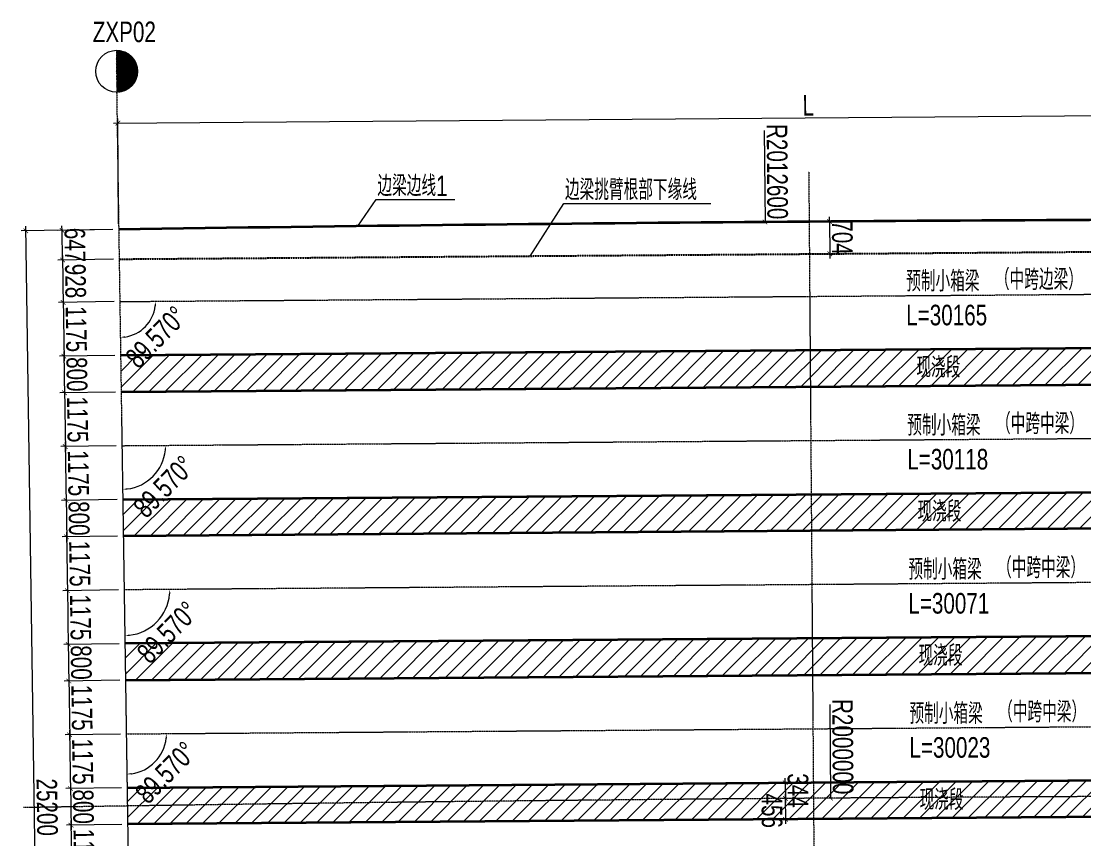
# Model space of a CAD drawing. Extents: x -2667085 to 4, y -2479164 to 2.
# Drawn here: x -2542825 to -2519597, y -2334371 to -2316506 of the extents above; entities that cross this region are included whole.
import ezdxf

# ---------------------------------------------------------------- set-up
doc = ezdxf.new("R2010")
doc.units = 0
doc.header["$MEASUREMENT"] = 0
doc.header["$PDMODE"] = 3
for name, pattern in [('DASHDOT', [1, 0.5, -0.25, 0, -0.25]), ('DASHED', [0.75, 0.5, -0.25]), ('ZXX0', [30, 13, -2, 0.5, -2, 12.5])]:
    doc.linetypes.add(name, pattern=pattern)
doc.layers.get('0').update_dxf_attribs({"linetype": 'CONTINUOUS'})
doc.layers.get('DEFPOINTS').update_dxf_attribs({"linetype": 'CONTINUOUS'})
for name, color, linetype, lineweight in [('桥－总－中心线', 1, 'ZXX0', 13), ('桥－构造轮廓－实线', 4, 'CONTINUOUS', 35), ('桥－构造轮廓－虚线', 3, 'DASHED', 25), ('桥－综合标注', 31, 'CONTINUOUS', 13), ('桥－综合说明', 7, 'CONTINUOUS', 13)]:
    doc.layers.add(name, color=color, linetype=linetype, lineweight=lineweight)
doc.styles.add('SMEDI', font='smsim.shx', dxfattribs={"width": 0.75, "bigfont": 'smfs.shx'})
doc.dimstyles.new('1-150', dxfattribs={"dimtxt": 450, "dimasz": 100, "dimexe": 100, "dimexo": 125, "dimgap": 50, "dimtad": 1, "dimdec": 0, "dimzin": 0, "dimdsep": 46, "dimtxsty": 'SMEDI', "dimblk": 'ARCHTICK', "dimcen": 0.09, "dimdle": 100, "dimclrd": 256, "dimclre": 256, "dimclrt": 256, "dimadec": 0, "dimazin": 0, "dimtfac": 1, "dimtdec": 0, "dimtix": 1, "dimtmove": 2, "dimatfit": 3, "dimldrblk": 'ARCHTICK', "dimfxl": 2, "dimtolj": 1, "dimtzin": 0, "dimlwd": -1, "dimlwe": -1, "dimarcsym": 0})
doc.dimstyles.new('1-150角度', dxfattribs={"dimtxt": 450, "dimasz": 100, "dimexe": 100, "dimexo": 125, "dimgap": 5, "dimtad": 1, "dimdec": 3, "dimzin": 0, "dimdsep": 46, "dimtxsty": 'SMEDI', "dimcen": 0.09, "dimdle": 100, "dimclrd": 256, "dimclre": 256, "dimclrt": 256, "dimadec": 3, "dimazin": 0, "dimtfac": 1, "dimtdec": 3, "dimtmove": 2, "dimatfit": 3, "dimldrblk": 'ARCHTICK', "dimfxl": 2, "dimtolj": 1, "dimtzin": 0, "dimlwd": -1, "dimlwe": -1, "dimarcsym": 0})
pattern_1 = [(45, (135112.43, 97398.76), (-176.776695, 176.776695), [])]

# ---------------------------------------------------------------- blocks, each defined once
blk = doc.blocks.new('_ArchTick')
at = {"color": 0, "linetype": 'ByBlock', "const_width": 0.15}
blk.add_lwpolyline([(-0.5, -0.5), (0.5, 0.5)], dxfattribs=at)
blk = doc.blocks.new('*D7')
at = {"layer": 'DEFPOINTS', "color": 0, "transparency": 16777216}
for p in [(-2540684, -2321704), (-2541909, -2322650), (-2540670, -2322632)]:
    blk.add_point(p, dxfattribs=at)
at = {"layer": '桥－综合标注', "transparency": 16777216}
for p, q in [((-2540809, -2321705), (-2542023, -2321724)), ((-2541925, -2321622), (-2541908, -2322750)), ((-2540795, -2322633), (-2542009, -2322652))]:
    blk.add_line(p, q, dxfattribs=at)
at = {"layer": '桥－综合标注', "transparency": 16777216, "xscale": 100, "yscale": 100, "zscale": 100}
for p, rotation in [((-2541923, -2321722), 90.85943669461318), ((-2541909, -2322650), 270.8594366946131)]:
    blk.add_blockref('_ArchTick', p, dxfattribs=dict(at, rotation=rotation))
at = {"layer": '桥－综合标注', "transparency": 16777216, "insert": (-2541641, -2322182), "char_height": 450, "attachment_point": 5, "rotation": 270.8594, "style": 'SMEDI'}
blk.add_mtext('\\A1;928', dxfattribs=at)
blk = doc.blocks.new('*D8')
at = {"layer": 'DEFPOINTS', "color": 0, "transparency": 16777216}
for p in [(-2540670, -2322632), (-2541892, -2323825), (-2540653, -2323806)]:
    blk.add_point(p, dxfattribs=at)
at = {"layer": '桥－综合标注', "transparency": 16777216}
for p, q in [((-2540795, -2322633), (-2542009, -2322652)), ((-2541911, -2322550), (-2541890, -2323925)), ((-2540778, -2323808), (-2541992, -2323826))]:
    blk.add_line(p, q, dxfattribs=at)
at = {"layer": '桥－综合标注', "transparency": 16777216, "xscale": 100, "yscale": 100, "zscale": 100}
for p, rotation in [((-2541909, -2322650), 90.8594366945534), ((-2541892, -2323825), 270.8594366945534)]:
    blk.add_blockref('_ArchTick', p, dxfattribs=dict(at, rotation=rotation))
at = {"layer": '桥－综合标注', "transparency": 16777216, "insert": (-2541625, -2323233), "char_height": 450, "attachment_point": 5, "rotation": 270.8594, "style": 'SMEDI'}
blk.add_mtext('\\A1;1175', dxfattribs=at)
blk = doc.blocks.new('*D9')
at = {"layer": 'DEFPOINTS', "color": 0, "transparency": 16777216}
for p in [(-2540653, -2323806), (-2541880, -2324625), (-2540641, -2324606)]:
    blk.add_point(p, dxfattribs=at)
at = {"layer": '桥－综合标注', "transparency": 16777216}
for p, q in [((-2540778, -2323808), (-2541992, -2323826)), ((-2541893, -2323725), (-2541878, -2324725)), ((-2540766, -2324608), (-2541980, -2324626))]:
    blk.add_line(p, q, dxfattribs=at)
at = {"layer": '桥－综合标注', "transparency": 16777216, "xscale": 100, "yscale": 100, "zscale": 100}
for p, rotation in [((-2541892, -2323825), 90.8594366945534), ((-2541880, -2324625), 270.8594366945534)]:
    blk.add_blockref('_ArchTick', p, dxfattribs=dict(at, rotation=rotation))
at = {"layer": '桥－综合标注', "transparency": 16777216, "insert": (-2541611, -2324221), "char_height": 450, "attachment_point": 5, "rotation": 270.8594, "style": 'SMEDI'}
blk.add_mtext('\\A1;800', dxfattribs=at)
blk = doc.blocks.new('*D10')
at = {"layer": 'DEFPOINTS', "color": 0, "transparency": 16777216}
for p in [(-2540641, -2324606), (-2541862, -2325800), (-2540623, -2325781)]:
    blk.add_point(p, dxfattribs=at)
at = {"layer": '桥－综合标注', "transparency": 16777216}
for p, q in [((-2541881, -2324525), (-2541860, -2325900)), ((-2540766, -2324608), (-2541980, -2324626)), ((-2540748, -2325783), (-2541962, -2325801))]:
    blk.add_line(p, q, dxfattribs=at)
at = {"layer": '桥－综合标注', "transparency": 16777216, "xscale": 100, "yscale": 100, "zscale": 100}
for p, rotation in [((-2541880, -2324625), 90.8594366945534), ((-2541862, -2325800), 270.8594366945534)]:
    blk.add_blockref('_ArchTick', p, dxfattribs=dict(at, rotation=rotation))
at = {"layer": '桥－综合标注', "transparency": 16777216, "insert": (-2541596, -2325208), "char_height": 450, "attachment_point": 5, "rotation": 270.8594, "style": 'SMEDI'}
blk.add_mtext('\\A1;1175', dxfattribs=at)
blk = doc.blocks.new('*D11')
at = {"layer": 'DEFPOINTS', "color": 0, "transparency": 16777216}
for p in [(-2540605, -2326956), (-2541832, -2327774), (-2540593, -2327756)]:
    blk.add_point(p, dxfattribs=at)
at = {"layer": '桥－综合标注', "transparency": 16777216}
for p, q in [((-2541846, -2326875), (-2541831, -2327874)), ((-2540730, -2326958), (-2541944, -2326976)), ((-2540718, -2327758), (-2541932, -2327776))]:
    blk.add_line(p, q, dxfattribs=at)
at = {"layer": '桥－综合标注', "transparency": 16777216, "xscale": 100, "yscale": 100, "zscale": 100}
for p, rotation in [((-2541844, -2326975), 90.8594366945534), ((-2541832, -2327774), 270.8594366945534)]:
    blk.add_blockref('_ArchTick', p, dxfattribs=dict(at, rotation=rotation))
at = {"layer": '桥－综合标注', "transparency": 16777216, "insert": (-2541563, -2327370), "char_height": 450, "attachment_point": 5, "rotation": 270.8594, "style": 'SMEDI'}
blk.add_mtext('\\A1;800', dxfattribs=at)
blk = doc.blocks.new('*D12')
at = {"layer": 'DEFPOINTS', "color": 0, "transparency": 16777216}
for p in [(-2540593, -2327756), (-2541815, -2328949), (-2540576, -2328931)]:
    blk.add_point(p, dxfattribs=at)
at = {"layer": '桥－综合标注', "transparency": 16777216}
for p, q in [((-2540718, -2327758), (-2541932, -2327776)), ((-2541834, -2327674), (-2541813, -2329049)), ((-2540701, -2328933), (-2541915, -2328951))]:
    blk.add_line(p, q, dxfattribs=at)
at = {"layer": '桥－综合标注', "transparency": 16777216, "xscale": 100, "yscale": 100, "zscale": 100}
for p, rotation in [((-2541832, -2327774), 90.8594366945534), ((-2541815, -2328949), 270.8594366945534)]:
    blk.add_blockref('_ArchTick', p, dxfattribs=dict(at, rotation=rotation))
at = {"layer": '桥－综合标注', "transparency": 16777216, "insert": (-2541549, -2328358), "char_height": 450, "attachment_point": 5, "rotation": 270.8594, "style": 'SMEDI'}
blk.add_mtext('\\A1;1175', dxfattribs=at)
blk = doc.blocks.new('*D13')
at = {"layer": 'DEFPOINTS', "color": 0, "transparency": 16777216}
for p in [(-2540576, -2328931), (-2541797, -2330124), (-2540558, -2330106)]:
    blk.add_point(p, dxfattribs=at)
at = {"layer": '桥－综合标注', "transparency": 16777216}
for p, q in [((-2540701, -2328933), (-2541915, -2328951)), ((-2541816, -2328849), (-2541796, -2330224)), ((-2540683, -2330108), (-2541897, -2330126))]:
    blk.add_line(p, q, dxfattribs=at)
at = {"layer": '桥－综合标注', "transparency": 16777216, "xscale": 100, "yscale": 100, "zscale": 100}
for p, rotation in [((-2541815, -2328949), 90.8594366945534), ((-2541797, -2330124), 270.8594366945534)]:
    blk.add_blockref('_ArchTick', p, dxfattribs=dict(at, rotation=rotation))
at = {"layer": '桥－综合标注', "transparency": 16777216, "insert": (-2541531, -2329533), "char_height": 450, "attachment_point": 5, "rotation": 270.8594, "style": 'SMEDI'}
blk.add_mtext('\\A1;1175', dxfattribs=at)
blk = doc.blocks.new('*D14')
at = {"layer": 'DEFPOINTS', "color": 0, "transparency": 16777216}
for p in [(-2540558, -2330106), (-2541785, -2330924), (-2540546, -2330906)]:
    blk.add_point(p, dxfattribs=at)
at = {"layer": '桥－综合标注', "transparency": 16777216}
for p, q in [((-2540683, -2330108), (-2541897, -2330126)), ((-2541799, -2330024), (-2541784, -2331024)), ((-2540671, -2330907), (-2541885, -2330926))]:
    blk.add_line(p, q, dxfattribs=at)
at = {"layer": '桥－综合标注', "transparency": 16777216, "xscale": 100, "yscale": 100, "zscale": 100}
for p, rotation in [((-2541797, -2330124), 90.8594366945534), ((-2541785, -2330924), 270.8594366945534)]:
    blk.add_blockref('_ArchTick', p, dxfattribs=dict(at, rotation=rotation))
at = {"layer": '桥－综合标注', "transparency": 16777216, "insert": (-2541516, -2330520), "char_height": 450, "attachment_point": 5, "rotation": 270.8594, "style": 'SMEDI'}
blk.add_mtext('\\A1;800', dxfattribs=at)
blk = doc.blocks.new('*D15')
at = {"layer": 'DEFPOINTS', "color": 0, "transparency": 16777216}
for p in [(-2540546, -2330906), (-2541767, -2332099), (-2540529, -2332080)]:
    blk.add_point(p, dxfattribs=at)
at = {"layer": '桥－综合标注', "transparency": 16777216}
for p, q in [((-2541787, -2330824), (-2541766, -2332199)), ((-2540671, -2330907), (-2541885, -2330926)), ((-2540654, -2332082), (-2541867, -2332100))]:
    blk.add_line(p, q, dxfattribs=at)
at = {"layer": '桥－综合标注', "transparency": 16777216, "xscale": 100, "yscale": 100, "zscale": 100}
for p, rotation in [((-2541785, -2330924), 90.8594366945534), ((-2541767, -2332099), 270.8594366945534)]:
    blk.add_blockref('_ArchTick', p, dxfattribs=dict(at, rotation=rotation))
at = {"layer": '桥－综合标注', "transparency": 16777216, "insert": (-2541501, -2331507), "char_height": 450, "attachment_point": 5, "rotation": 270.8594, "style": 'SMEDI'}
blk.add_mtext('\\A1;1175', dxfattribs=at)
blk = doc.blocks.new('*D16')
at = {"layer": 'DEFPOINTS', "color": 0, "transparency": 16777216}
for p in [(-2540529, -2332080), (-2541750, -2333274), (-2540511, -2333255)]:
    blk.add_point(p, dxfattribs=at)
at = {"layer": '桥－综合标注', "transparency": 16777216}
for p, q in [((-2541769, -2331999), (-2541748, -2333374)), ((-2540654, -2332082), (-2541867, -2332100)), ((-2540636, -2333257), (-2541850, -2333275))]:
    blk.add_line(p, q, dxfattribs=at)
at = {"layer": '桥－综合标注', "transparency": 16777216, "xscale": 100, "yscale": 100, "zscale": 100}
for p, rotation in [((-2541767, -2332099), 90.8594366945534), ((-2541750, -2333274), 270.8594366945534)]:
    blk.add_blockref('_ArchTick', p, dxfattribs=dict(at, rotation=rotation))
at = {"layer": '桥－综合标注', "transparency": 16777216, "insert": (-2541484, -2332682), "char_height": 450, "attachment_point": 5, "rotation": 270.8594, "style": 'SMEDI'}
blk.add_mtext('\\A1;1175', dxfattribs=at)
blk = doc.blocks.new('*D17')
at = {"layer": 'DEFPOINTS', "color": 0, "transparency": 16777216}
for p in [(-2540511, -2333255), (-2541738, -2334074), (-2540499, -2334055)]:
    blk.add_point(p, dxfattribs=at)
at = {"layer": '桥－综合标注', "transparency": 16777216}
for p, q in [((-2541751, -2333174), (-2541736, -2334174)), ((-2540636, -2333257), (-2541850, -2333275)), ((-2540624, -2334057), (-2541838, -2334075))]:
    blk.add_line(p, q, dxfattribs=at)
at = {"layer": '桥－综合标注', "transparency": 16777216, "xscale": 100, "yscale": 100, "zscale": 100}
for p, rotation in [((-2541750, -2333274), 90.8594366945534), ((-2541738, -2334074), 270.8594366945534)]:
    blk.add_blockref('_ArchTick', p, dxfattribs=dict(at, rotation=rotation))
at = {"layer": '桥－综合标注', "transparency": 16777216, "insert": (-2541469, -2333670), "char_height": 450, "attachment_point": 5, "rotation": 270.8594, "style": 'SMEDI'}
blk.add_mtext('\\A1;800', dxfattribs=at)
blk = doc.blocks.new('*D18')
at = {"layer": 'DEFPOINTS', "color": 0, "transparency": 16777216}
for p in [(-2540499, -2334055), (-2541720, -2335249), (-2540481, -2335230)]:
    blk.add_point(p, dxfattribs=at)
at = {"layer": '桥－综合标注', "transparency": 16777216}
for p, q in [((-2540624, -2334057), (-2541838, -2334075)), ((-2541739, -2333974), (-2541719, -2335349)), ((-2540606, -2335232), (-2541820, -2335250))]:
    blk.add_line(p, q, dxfattribs=at)
at = {"layer": '桥－综合标注', "transparency": 16777216, "xscale": 100, "yscale": 100, "zscale": 100}
for p, rotation in [((-2541738, -2334074), 90.8594366945534), ((-2541720, -2335249), 270.8594366945534)]:
    blk.add_blockref('_ArchTick', p, dxfattribs=dict(at, rotation=rotation))
at = {"layer": '桥－综合标注', "transparency": 16777216, "insert": (-2541454, -2334657), "char_height": 450, "attachment_point": 5, "rotation": 270.8594, "style": 'SMEDI'}
blk.add_mtext('\\A1;1175', dxfattribs=at)
blk = doc.blocks.new('*D29')
at = {"layer": 'DEFPOINTS', "color": 0, "transparency": 16777216}
for p in [(-2540623, -2325781), (-2541844, -2326975), (-2540605, -2326956)]:
    blk.add_point(p, dxfattribs=at)
at = {"layer": '桥－综合标注', "transparency": 16777216}
for p, q in [((-2541863, -2325700), (-2541843, -2327075)), ((-2540748, -2325783), (-2541962, -2325801)), ((-2540730, -2326958), (-2541944, -2326976))]:
    blk.add_line(p, q, dxfattribs=at)
at = {"layer": '桥－综合标注', "transparency": 16777216, "xscale": 100, "yscale": 100, "zscale": 100}
for p, rotation in [((-2541862, -2325800), 90.85943669460673), ((-2541844, -2326975), 270.8594366946068)]:
    blk.add_blockref('_ArchTick', p, dxfattribs=dict(at, rotation=rotation))
at = {"layer": '桥－综合标注', "transparency": 16777216, "insert": (-2541578, -2326383), "char_height": 450, "attachment_point": 5, "rotation": 270.8594, "style": 'SMEDI'}
blk.add_mtext('\\A1;1175', dxfattribs=at)
blk = doc.blocks.new('*D55')
at = {"layer": 'DEFPOINTS', "color": 0, "transparency": 16777216}
for p in [(-2541933, -2321075), (-2540694, -2321057), (-2540684, -2321704)]:
    blk.add_point(p, dxfattribs=at)
at = {"layer": '桥－综合标注', "transparency": 16777216}
for p, q in [((-2540819, -2321059), (-2542033, -2321077)), ((-2541933, -2321075), (-2541934, -2320975)), ((-2541923, -2321722), (-2541933, -2321075)), ((-2540809, -2321705), (-2542023, -2321724)), ((-2541923, -2321722), (-2541922, -2321822))]:
    blk.add_line(p, q, dxfattribs=at)
at = {"layer": '桥－综合标注', "transparency": 16777216, "xscale": 100, "yscale": 100, "zscale": 100}
for p, rotation in [((-2541933, -2321075), 270.8594366945963), ((-2541923, -2321722), 90.85943669459624)]:
    blk.add_blockref('_ArchTick', p, dxfattribs=dict(at, rotation=rotation))
at = {"layer": '桥－综合标注', "transparency": 16777216, "insert": (-2541653, -2321395), "char_height": 450, "attachment_point": 5, "rotation": 270.8594, "style": 'SMEDI'}
blk.add_mtext('\\A1;647', dxfattribs=at)
blk = doc.blocks.new('*D57')
at = {"layer": 'DEFPOINTS', "color": 0, "transparency": 16777216}
for p in [(-2542725, -2321087), (-2540694, -2321057), (-2540316, -2346254)]:
    blk.add_point(p, dxfattribs=at)
at = {"layer": '桥－综合标注', "transparency": 16777216}
for p, q in [((-2540819, -2321059), (-2542825, -2321089)), ((-2542345, -2346384), (-2542726, -2320987)), ((-2540441, -2346256), (-2542447, -2346286))]:
    blk.add_line(p, q, dxfattribs=at)
at = {"layer": '桥－综合标注', "transparency": 16777216, "xscale": 100, "yscale": 100, "zscale": 100}
for p, rotation in [((-2542725, -2321087), 90.85943672221049), ((-2542347, -2346284), 270.8594367222105)]:
    blk.add_blockref('_ArchTick', p, dxfattribs=dict(at, rotation=rotation))
at = {"layer": '桥－综合标注', "transparency": 16777216, "insert": (-2542261, -2333682), "char_height": 450, "attachment_point": 5, "rotation": 270.8594, "style": 'SMEDI'}
blk.add_mtext('\\A1;25200', dxfattribs=at)
blk = doc.blocks.new('*D58')
at = {"layer": 'DEFPOINTS', "color": 0, "transparency": 16777216}
for p in [(-2540694, -2321057), (-2510506, -2322405), (-2540670, -2322632), (-2540271, -2323304), (-2540316, -2346254)]:
    blk.add_point(p, dxfattribs=at)
at = {"layer": '桥－综合标注', "transparency": 16777216}
blk.add_arc((-2540670, -2322632), 782, 278.1942, 353.095, dxfattribs=at)
for points in [[(-2539911, -2322725), (-2539878, -2322726), (-2539889, -2322626)], [(-2540558, -2323422), (-2540560, -2323389), (-2540659, -2323413)]]:
    blk.add_solid(points, dxfattribs=at)
at = {"layer": '桥－综合标注', "transparency": 16777216, "insert": (-2539875, -2323409), "char_height": 450, "attachment_point": 5, "rotation": 45.6446, "style": 'SMEDI'}
blk.add_mtext('\\A1;89.570°', dxfattribs=at)
blk = doc.blocks.new('*D59')
at = {"layer": 'DEFPOINTS', "color": 0, "transparency": 16777216}
for p in [(-2540694, -2321057), (-2510506, -2325555), (-2540623, -2325781), (-2540136, -2326601), (-2540316, -2346254)]:
    blk.add_point(p, dxfattribs=at)
at = {"layer": '桥－综合标注', "transparency": 16777216}
blk.add_arc((-2540623, -2325781), 953, 276.8729, 354.4163, dxfattribs=at)
for points in [[(-2539691, -2325873), (-2539658, -2325875), (-2539670, -2325774)], [(-2540508, -2326744), (-2540510, -2326711), (-2540609, -2326734)]]:
    blk.add_solid(points, dxfattribs=at)
at = {"layer": '桥－综合标注', "transparency": 16777216, "insert": (-2539706, -2326678), "char_height": 450, "attachment_point": 5, "rotation": 45.6446, "style": 'SMEDI'}
blk.add_mtext('\\A1;89.570°', dxfattribs=at)
blk = doc.blocks.new('*D60')
at = {"layer": 'DEFPOINTS', "color": 0, "transparency": 16777216}
for p in [(-2540694, -2321057), (-2510506, -2328705), (-2540576, -2328931), (-2540065, -2329791), (-2540316, -2346254)]:
    blk.add_point(p, dxfattribs=at)
at = {"layer": '桥－综合标注', "transparency": 16777216}
blk.add_arc((-2540576, -2328931), 1000, 276.5907, 354.6985, dxfattribs=at)
for points in [[(-2539597, -2329022), (-2539563, -2329024), (-2539576, -2328923)], [(-2540460, -2329941), (-2540462, -2329908), (-2540561, -2329931)]]:
    blk.add_solid(points, dxfattribs=at)
at = {"layer": '桥－综合标注', "transparency": 16777216, "insert": (-2539625, -2329861), "char_height": 450, "attachment_point": 5, "rotation": 45.6446, "style": 'SMEDI'}
blk.add_mtext('\\A1;89.570°', dxfattribs=at)
blk = doc.blocks.new('*D61')
at = {"layer": 'DEFPOINTS', "color": 0, "transparency": 16777216}
for p in [(-2540694, -2321057), (-2510506, -2331855), (-2540529, -2332080), (-2540080, -2332835), (-2540316, -2346254)]:
    blk.add_point(p, dxfattribs=at)
at = {"layer": '桥－综合标注', "transparency": 16777216}
blk.add_arc((-2540529, -2332080), 878, 277.3875, 353.9017, dxfattribs=at)
for points in [[(-2539672, -2332173), (-2539639, -2332175), (-2539650, -2332074)], [(-2540414, -2332968), (-2540417, -2332935), (-2540515, -2332958)]]:
    blk.add_solid(points, dxfattribs=at)
at = {"layer": '桥－综合标注', "transparency": 16777216, "insert": (-2539665, -2332925), "char_height": 450, "attachment_point": 5, "rotation": 45.6446, "style": 'SMEDI'}
blk.add_mtext('\\A1;89.570°', dxfattribs=at)
blk = doc.blocks.new('*D62')
at = {"layer": 'DEFPOINTS', "color": 0, "transparency": 16777216}
for p in [(-2540694, -2321057), (-2510506, -2335005), (-2540481, -2335230), (-2539985, -2336066), (-2540316, -2346254)]:
    blk.add_point(p, dxfattribs=at)
at = {"layer": '桥－综合标注', "transparency": 16777216}
blk.add_arc((-2540481, -2335230), 973, 276.7533, 354.5358, dxfattribs=at)
for points in [[(-2539530, -2335322), (-2539497, -2335323), (-2539509, -2335223)], [(-2540366, -2336212), (-2540368, -2336179), (-2540467, -2336202)]]:
    blk.add_solid(points, dxfattribs=at)
at = {"layer": '桥－综合标注', "transparency": 16777216, "insert": (-2539550, -2336141), "char_height": 450, "attachment_point": 5, "rotation": 45.6446, "style": 'SMEDI'}
blk.add_mtext('\\A1;89.570°', dxfattribs=at)
blk = doc.blocks.new('*D63')
at = {"layer": 'DEFPOINTS', "color": 0, "transparency": 16777216}
for p in [(-2540694, -2321057), (-2510506, -2338155), (-2540434, -2338380), (-2540008, -2339097), (-2540316, -2346254)]:
    blk.add_point(p, dxfattribs=at)
at = {"layer": '桥－综合标注', "transparency": 16777216}
blk.add_arc((-2540434, -2338380), 834, 277.7348, 353.5543, dxfattribs=at)
for points in [[(-2539622, -2338472), (-2539589, -2338474), (-2539600, -2338373)], [(-2540321, -2339223), (-2540323, -2339189), (-2540422, -2339213)]]:
    blk.add_solid(points, dxfattribs=at)
at = {"layer": '桥－综合标注', "transparency": 16777216, "insert": (-2539602, -2339193), "char_height": 450, "attachment_point": 5, "rotation": 45.6446, "style": 'SMEDI'}
blk.add_mtext('\\A1;89.570°', dxfattribs=at)
blk = doc.blocks.new('*D64')
at = {"layer": 'DEFPOINTS', "color": 0, "transparency": 16777216}
for p in [(-2540694, -2321057), (-2510506, -2341305), (-2540387, -2341529), (-2539891, -2342365), (-2540316, -2346254)]:
    blk.add_point(p, dxfattribs=at)
at = {"layer": '桥－综合标注', "transparency": 16777216}
blk.add_arc((-2540387, -2341529), 972, 276.7596, 354.5296, dxfattribs=at)
for points in [[(-2539436, -2341621), (-2539403, -2341623), (-2539415, -2341522)], [(-2540271, -2342511), (-2540274, -2342477), (-2540372, -2342501)]]:
    blk.add_solid(points, dxfattribs=at)
at = {"layer": '桥－综合标注', "transparency": 16777216, "insert": (-2539456, -2342439), "char_height": 450, "attachment_point": 5, "rotation": 45.6446, "style": 'SMEDI'}
blk.add_mtext('\\A1;89.570°', dxfattribs=at)
blk = doc.blocks.new('*D65')
at = {"layer": 'DEFPOINTS', "color": 0, "transparency": 16777216}
for p in [(-2540694, -2321057), (-2510506, -2344455), (-2540340, -2344679), (-2539921, -2345384), (-2540316, -2346254)]:
    blk.add_point(p, dxfattribs=at)
at = {"layer": '桥－综合标注', "transparency": 16777216}
blk.add_arc((-2540340, -2344679), 820, 277.8472, 353.442, dxfattribs=at)
for points in [[(-2539541, -2344772), (-2539508, -2344774), (-2539519, -2344673)], [(-2540226, -2345508), (-2540229, -2345475), (-2540327, -2345499)]]:
    blk.add_solid(points, dxfattribs=at)
at = {"layer": '桥－综合标注', "transparency": 16777216, "insert": (-2539517, -2345483), "char_height": 450, "attachment_point": 5, "rotation": 45.6446, "style": 'SMEDI'}
blk.add_mtext('\\A1;89.570°', dxfattribs=at)
blk = doc.blocks.new('*D66')
at = {"layer": 'DEFPOINTS', "color": 0, "transparency": 16777216}
for p in [(-2510506, -2320830), (-2510506, -2322405), (-2540670, -2322632), (-2511349, -2322898), (-2510506, -2346030)]:
    blk.add_point(p, dxfattribs=at)
at = {"layer": '桥－综合标注', "transparency": 16777216}
blk.add_arc((-2510506, -2322405), 976, 186.301, 264.1287, dxfattribs=at)
for points in [[(-2511493, -2322513), (-2511460, -2322511), (-2511482, -2322413)], [(-2510605, -2323360), (-2510607, -2323393), (-2510506, -2323382)]]:
    blk.add_solid(points, dxfattribs=at)
at = {"layer": '桥－综合标注', "transparency": 16777216, "insert": (-2511426, -2323332), "char_height": 450, "attachment_point": 5, "rotation": 315.2149, "style": 'SMEDI'}
blk.add_mtext('\\A1;89.570°', dxfattribs=at)
blk = doc.blocks.new('*D67')
at = {"layer": 'DEFPOINTS', "color": 0, "transparency": 16777216}
for p in [(-2510506, -2320830), (-2510506, -2325555), (-2540623, -2325781), (-2511419, -2326088), (-2510506, -2346030)]:
    blk.add_point(p, dxfattribs=at)
at = {"layer": '桥－综合标注', "transparency": 16777216}
for start, end in [(169.5859, 175.0078), (180.4297, 270), (275.4219, 280.8439)]:
    blk.add_arc((-2510506, -2325555), 1057, start, end, dxfattribs=at)
for points in [[(-2511543, -2325464), (-2511576, -2325463), (-2511563, -2325563)], [(-2510405, -2326624), (-2510407, -2326591), (-2510506, -2326612)]]:
    blk.add_solid(points, dxfattribs=at)
at = {"layer": '桥－综合标注', "transparency": 16777216, "insert": (-2511089, -2326142), "char_height": 450, "attachment_point": 5, "rotation": 315.2149, "style": 'SMEDI'}
blk.add_mtext('\\A1;89.570°', dxfattribs=at)
blk = doc.blocks.new('*D68')
at = {"layer": 'DEFPOINTS', "color": 0, "transparency": 16777216}
for p in [(-2510506, -2320830), (-2510506, -2328705), (-2540576, -2328931), (-2511352, -2329199), (-2510506, -2346030)]:
    blk.add_point(p, dxfattribs=at)
at = {"layer": '桥－综合标注', "transparency": 16777216}
blk.add_arc((-2510506, -2328705), 979, 186.2836, 264.1461, dxfattribs=at)
for points in [[(-2511496, -2328813), (-2511463, -2328811), (-2511485, -2328713)], [(-2510605, -2329663), (-2510607, -2329696), (-2510506, -2329684)]]:
    blk.add_solid(points, dxfattribs=at)
at = {"layer": '桥－综合标注', "transparency": 16777216, "insert": (-2511428, -2329634), "char_height": 450, "attachment_point": 5, "rotation": 315.2149, "style": 'SMEDI'}
blk.add_mtext('\\A1;89.570°', dxfattribs=at)
blk = doc.blocks.new('*D69')
at = {"layer": 'DEFPOINTS', "color": 0, "transparency": 16777216}
for p in [(-2510506, -2320830), (-2510506, -2331855), (-2540529, -2332080), (-2511335, -2332339), (-2510506, -2346030)]:
    blk.add_point(p, dxfattribs=at)
at = {"layer": '桥－综合标注', "transparency": 16777216}
blk.add_arc((-2510506, -2331855), 960, 186.401, 264.0287, dxfattribs=at)
for points in [[(-2511477, -2331963), (-2511443, -2331961), (-2511466, -2331862)], [(-2510605, -2332793), (-2510607, -2332827), (-2510506, -2332815)]]:
    blk.add_solid(points, dxfattribs=at)
at = {"layer": '桥－综合标注', "transparency": 16777216, "insert": (-2511415, -2332771), "char_height": 450, "attachment_point": 5, "rotation": 315.2149, "style": 'SMEDI'}
blk.add_mtext('\\A1;89.570°', dxfattribs=at)
blk = doc.blocks.new('*D70')
at = {"layer": 'DEFPOINTS', "color": 0, "transparency": 16777216}
for p in [(-2510506, -2320830), (-2510506, -2335005), (-2540481, -2335230), (-2511257, -2335444), (-2510506, -2346030)]:
    blk.add_point(p, dxfattribs=at)
at = {"layer": '桥－综合标注', "transparency": 16777216}
blk.add_arc((-2510506, -2335005), 869, 187.025, 263.4047, dxfattribs=at)
for points in [[(-2511385, -2335113), (-2511352, -2335110), (-2511375, -2335012)], [(-2510605, -2335852), (-2510607, -2335885), (-2510506, -2335874)]]:
    blk.add_solid(points, dxfattribs=at)
at = {"layer": '桥－综合标注', "transparency": 16777216, "insert": (-2511351, -2335856), "char_height": 450, "attachment_point": 5, "rotation": 315.2149, "style": 'SMEDI'}
blk.add_mtext('\\A1;89.570°', dxfattribs=at)
blk = doc.blocks.new('*D71')
at = {"layer": 'DEFPOINTS', "color": 0, "transparency": 16777216}
for p in [(-2510506, -2320830), (-2510506, -2338155), (-2540434, -2338380), (-2511429, -2338694), (-2510506, -2346030)]:
    blk.add_point(p, dxfattribs=at)
at = {"layer": '桥－综合标注', "transparency": 16777216}
for start, end in [(169.7042, 175.067), (180.4297, 270), (275.3627, 280.7255)]:
    blk.add_arc((-2510506, -2338155), 1069, start, end, dxfattribs=at)
for points in [[(-2511554, -2338064), (-2511588, -2338063), (-2511575, -2338163)], [(-2510405, -2339236), (-2510407, -2339203), (-2510506, -2339224)]]:
    blk.add_solid(points, dxfattribs=at)
at = {"layer": '桥－综合标注', "transparency": 16777216, "insert": (-2511097, -2338751), "char_height": 450, "attachment_point": 5, "rotation": 315.2149, "style": 'SMEDI'}
blk.add_mtext('\\A1;89.570°', dxfattribs=at)
blk = doc.blocks.new('*D72')
at = {"layer": 'DEFPOINTS', "color": 0, "transparency": 16777216}
for p in [(-2510506, -2320830), (-2510506, -2341305), (-2540387, -2341529), (-2511524, -2341900), (-2510506, -2346030)]:
    blk.add_point(p, dxfattribs=at)
at = {"layer": '桥－综合标注', "transparency": 16777216}
blk.add_arc((-2510506, -2341305), 1179, 185.2903, 265.1394, dxfattribs=at)
for points in [[(-2511697, -2341415), (-2511664, -2341413), (-2511685, -2341314)], [(-2510605, -2342463), (-2510607, -2342497), (-2510506, -2342484)]]:
    blk.add_solid(points, dxfattribs=at)
at = {"layer": '桥－综合标注', "transparency": 16777216, "insert": (-2511175, -2341979), "char_height": 450, "attachment_point": 5, "rotation": 315.2149, "style": 'SMEDI'}
blk.add_mtext('\\A1;89.570°', dxfattribs=at)
blk = doc.blocks.new('*D73')
at = {"layer": 'DEFPOINTS', "color": 0, "transparency": 16777216}
for p in [(-2510506, -2320830), (-2510506, -2344455), (-2540340, -2344679), (-2511220, -2344872), (-2510506, -2346030)]:
    blk.add_point(p, dxfattribs=at)
at = {"layer": '桥－综合标注', "transparency": 16777216}
blk.add_arc((-2510506, -2344455), 827, 187.3637, 263.0661, dxfattribs=at)
for points in [[(-2511343, -2344562), (-2511309, -2344560), (-2511333, -2344461)], [(-2510605, -2345259), (-2510607, -2345293), (-2510506, -2345282)]]:
    blk.add_solid(points, dxfattribs=at)
at = {"layer": '桥－综合标注', "transparency": 16777216, "insert": (-2511321, -2345276), "char_height": 450, "attachment_point": 5, "rotation": 315.2149, "style": 'SMEDI'}
blk.add_mtext('\\A1;89.570°', dxfattribs=at)
blk = doc.blocks.new('*D74')
at = {"layer": 'DEFPOINTS', "color": 0, "transparency": 16777216}
for p in [(-2525600, -2320887), (-2525595, -2321590), (-2525150, -2321587)]:
    blk.add_point(p, dxfattribs=at)
at = {"layer": '桥－综合标注', "transparency": 16777216}
for p, q in [((-2525155, -2320883), (-2525156, -2320783)), ((-2525475, -2320886), (-2525055, -2320883)), ((-2525155, -2320883), (-2525150, -2321587)), ((-2525470, -2321589), (-2525050, -2321586)), ((-2525150, -2321587), (-2525149, -2321687))]:
    blk.add_line(p, q, dxfattribs=at)
at = {"layer": '桥－综合标注', "transparency": 16777216, "xscale": 100, "yscale": 100, "zscale": 100}
for p, rotation in [((-2525155, -2320883), 270.4297183724812), ((-2525150, -2321587), 90.42971837248119)]:
    blk.add_blockref('_ArchTick', p, dxfattribs=dict(at, rotation=rotation))
at = {"layer": '桥－综合标注', "transparency": 16777216, "insert": (-2524878, -2321233), "char_height": 450, "attachment_point": 5, "rotation": 270.4297, "style": 'SMEDI'}
blk.add_mtext('\\A1;704', dxfattribs=at)
blk = doc.blocks.new('*D76')
at = {"layer": 'DEFPOINTS', "color": 0, "transparency": 16777216}
for p in [(-2510524, -2318504), (-2510506, -2320830), (-2540694, -2321057)]:
    blk.add_point(p, dxfattribs=at)
at = {"layer": '桥－综合标注', "transparency": 16777216}
for p, q in [((-2540811, -2318731), (-2510424, -2318503)), ((-2510507, -2320705), (-2510524, -2318404)), ((-2540695, -2320932), (-2540712, -2318630))]:
    blk.add_line(p, q, dxfattribs=at)
at = {"layer": '桥－综合标注', "transparency": 16777216, "xscale": 100, "yscale": 100, "zscale": 100}
for p, rotation in [((-2510524, -2318504), 0.4297183493862759), ((-2540711, -2318730), 180.4297183493863)]:
    blk.add_blockref('_ArchTick', p, dxfattribs=dict(at, rotation=rotation))
at = {"layer": '桥－综合标注', "transparency": 16777216, "insert": (-2525620, -2318342), "char_height": 450, "attachment_point": 5, "rotation": 0.4297, "style": 'SMEDI'}
blk.add_mtext('\\A1;L', dxfattribs=at)
blk = doc.blocks.new('*D77')
at = {"layer": 'DEFPOINTS', "color": 0, "transparency": 16777216}
for p in [(-2525509, -2333143), (-2526120, -2333491), (-2525506, -2333486)]:
    blk.add_point(p, dxfattribs=at)
at = {"layer": '桥－综合标注', "transparency": 16777216}
for p, q in [((-2525634, -2333144), (-2526223, -2333148)), ((-2526123, -2333147), (-2526123, -2333047)), ((-2526123, -2333147), (-2526120, -2333491)), ((-2525631, -2333487), (-2526220, -2333492)), ((-2526120, -2333491), (-2526119, -2333591))]:
    blk.add_line(p, q, dxfattribs=at)
at = {"layer": '桥－综合标注', "transparency": 16777216, "xscale": 100, "yscale": 100, "zscale": 100}
for p, rotation in [((-2526123, -2333147), 270.4297183724527), ((-2526120, -2333491), 90.42971837245264)]:
    blk.add_blockref('_ArchTick', p, dxfattribs=dict(at, rotation=rotation))
at = {"layer": '桥－综合标注', "transparency": 16777216, "insert": (-2525846, -2333317), "char_height": 450, "attachment_point": 5, "rotation": 270.4297, "style": 'SMEDI'}
blk.add_mtext('\\A1;344', dxfattribs=at)
blk = doc.blocks.new('*D78')
at = {"layer": 'DEFPOINTS', "color": 0, "transparency": 16777216}
for p in [(-2525506, -2333486), (-2526117, -2333947), (-2525503, -2333943)]:
    blk.add_point(p, dxfattribs=at)
at = {"layer": '桥－综合标注', "transparency": 16777216}
for p, q in [((-2526121, -2333391), (-2526116, -2334047)), ((-2525631, -2333487), (-2526220, -2333492)), ((-2525628, -2333944), (-2526217, -2333948))]:
    blk.add_line(p, q, dxfattribs=at)
at = {"layer": '桥－综合标注', "transparency": 16777216, "xscale": 100, "yscale": 100, "zscale": 100}
for p, rotation in [((-2526120, -2333491), 90.42970758301114), ((-2526117, -2333947), 270.4297075830112)]:
    blk.add_blockref('_ArchTick', p, dxfattribs=dict(at, rotation=rotation))
at = {"layer": '桥－综合标注', "transparency": 16777216, "insert": (-2526416, -2333759), "char_height": 450, "attachment_point": 5, "rotation": 270.4297, "style": 'SMEDI'}
blk.add_mtext('\\A1;456', dxfattribs=at)

msp = doc.modelspace()

# ---------------------------------------------------------------- hatches: boundary and pattern name
at = {"layer": '桥－综合标注'}
h = msp.add_hatch(dxfattribs=at)
h.set_pattern_fill('ANSI31', color=256, scale=50, angle=3.31071514, style=0)
h.set_pattern_definition([(48.3107151, (-3050710.391, -2723692.5496), (-4.667266106, 4.156816943), [])])
h.paths.add_polyline_path([(-2540281.5658, -2317572.3453, 0.398765275), (-2540741.1502, -2317140.6386), (-2540736.7953, -2318056.9715, 0.4298324642)])
h = msp.add_hatch(dxfattribs=at)
h.set_pattern_fill('ANSI31', color=8, scale=2000, style=0)
h.set_pattern_definition(pattern_1)
h.paths.add_polyline_path([(-2540640.7265, -2324606.2384), (-2510506.1065, -2324380.2245), (-2510506.1065, -2323580.3033), (-2540652.7248, -2323806.4072)])
h = msp.add_hatch(dxfattribs=at)
h.set_pattern_fill('ANSI31', color=8, scale=2000, style=0)
h.set_pattern_definition(pattern_1)
h.paths.add_polyline_path([(-2510506.1065, -2327530.2119), (-2540593.4784, -2327755.8714), (-2540605.4768, -2326956.0401), (-2510506.1065, -2326730.2906)])
h = msp.add_hatch(dxfattribs=at)
h.set_pattern_fill('ANSI31', color=8, scale=2000, style=0)
h.set_pattern_definition(pattern_1)
h.paths.add_polyline_path([(-2540546.2304, -2330905.5044), (-2510506.1065, -2330680.1992), (-2510506.1065, -2329880.278), (-2540558.2287, -2330105.6731)])
h = msp.add_hatch(dxfattribs=at)
h.set_pattern_fill('ANSI31', color=8, scale=2000, style=0)
h.set_pattern_definition(pattern_1)
h.paths.add_polyline_path([(-2510506.1065, -2333830.1866), (-2540498.9823, -2334055.1374), (-2540510.9807, -2333255.3061), (-2510506.1065, -2333030.2653)])

# ---------------------------------------------------------------- linework, layer by layer
at = {"layer": '桥－总－中心线', "linetype": 'DASHDOT', "ltscale": 5}
for p, q in [((-2540738.9727, -2318056.9767), (-2540315.9886, -2346253.8043)), ((-2525608.692, -2319789.9102), (-2525397.1279, -2347997.9238)), ((-2540670.3497, -2322631.5063), (-2510506.1065, -2322405.2702)), ((-2540623.1016, -2325781.1393), (-2510506.1065, -2325555.2576)), ((-2510506.1065, -2328705.2449), (-2540575.8536, -2328930.7723)), ((-2540528.6055, -2332080.4052), (-2510506.1065, -2331855.2323))]:
    msp.add_line(p, q, dxfattribs=at)
msp.add_arc((-2510506.1065, -4333430.224), 1999999.998, 89.9246857994, 90.9245356542, dxfattribs=at)
at = {"layer": '桥－构造轮廓－实线'}
for p, q in [((-2540652.7248, -2323806.4072), (-2510506.1065, -2323580.3033)), ((-2540640.7265, -2324606.2384), (-2510506.1065, -2324380.2245)), ((-2540605.4768, -2326956.0401), (-2510506.1065, -2326730.2906)), ((-2510506.1065, -2327530.2119), (-2540593.4784, -2327755.8714)), ((-2510506.1065, -2329880.278), (-2540558.2287, -2330105.6731)), ((-2540546.2304, -2330905.5044), (-2510506.1065, -2330680.1992)), ((-2540510.9807, -2333255.3061), (-2510506.1065, -2333030.2653)), ((-2510506.1065, -2333830.1866), (-2540498.9823, -2334055.1374))]:
    msp.add_line(p, q, dxfattribs=at)
msp.add_arc((-2510506.1063, -4333430.2259), 2012600, 90, 90.8594366987, dxfattribs=at)
at = {"layer": '桥－构造轮廓－虚线', "color": 3, "linetype": 'DASHED', "ltscale": 2}
msp.add_line((-2540684.2695, -2321703.5846), (-2510506.1065, -2321477.2441), dxfattribs=at)
at = {"layer": '桥－综合标注'}
for p, q in [((-2526581.3969, -2318895.6126), (-2526565.4481, -2320894.2989)), ((-2535463.8974, -2320984.9798), (-2535064.153, -2320401.0715)), ((-2535064.153, -2320401.0715), (-2533346.7466, -2320401.0715)), ((-2531699.7712, -2321636.1996), (-2530964.2214, -2320487.4622)), ((-2530964.2214, -2320487.4622), (-2527746.8185, -2320487.4622)), ((-2525149.4599, -2331440.0289), (-2525134.5115, -2333483.7242))]:
    msp.add_line(p, q, dxfattribs=at)
msp.add_circle((-2540738.9727, -2317598.8051), 458.1716, dxfattribs=at)

# ---------------------------------------------------------------- block references
for p, xscale, yscale, zscale, rotation in [((-2526565.4481, -2320894.2989), 100, 100, 100, 270.4571908334324), ((-2525134.5115, -2333483.7242), 99.99999999999999, 99.99999999999999, 99.99999999999999, 270.4190766690749)]:
    msp.add_blockref('_ArchTick', p, dxfattribs=dict(at, xscale=xscale, yscale=yscale, zscale=zscale, rotation=rotation))

# ---------------------------------------------------------------- texts
at = {"layer": '桥－综合标注', "char_height": 450, "attachment_point": 5, "style": 'SMEDI'}
for s, insert, rotation in [('\\A1;R2012600', (-2526299.2292, -2319792.7646), 270.45719083), ('\\A1;R2000000', (-2524867.7244, -2332359.8678), 270.41907667)]:
    msp.add_mtext(s, dxfattribs=dict(at, insert=insert, rotation=rotation))
at = {"layer": '桥－综合说明', "style": 'SMEDI', "width": 0.75}
for s, p in [('ZXP02', (-2541261.2995, -2316962.3228)), ('边梁边线1', (-2535038.6575, -2320327.8286)), ('边梁挑臂根部下缘线', (-2530938.726, -2320414.2193)), ('预制小箱梁', (-2523478.8011, -2322412.0333)), ('（中跨边梁）', (-2521539.2078, -2322375.6546)), ('L=30165', (-2523478.8011, -2323151.0483)), ('现浇段', (-2523255.8866, -2324293.6525)), ('（中跨中梁）', (-2521515.5838, -2325525.4647)), ('预制小箱梁', (-2523455.1771, -2325561.8435)), ('L=30118', (-2523455.1771, -2326300.8585)), ('现浇段', (-2523232.2626, -2327443.4626)), ('预制小箱梁', (-2523431.5531, -2328711.6536)), ('（中跨中梁）', (-2521491.9598, -2328675.2749)), ('L=30071', (-2523431.5531, -2329450.6687)), ('现浇段', (-2523208.6386, -2330593.2728)), ('（中跨中梁）', (-2521468.3357, -2331825.0851)), ('预制小箱梁', (-2523407.9291, -2331861.4638)), ('L=30023', (-2523407.9291, -2332600.4788)), ('现浇段', (-2523185.0145, -2333743.0829))]:
    msp.add_text(s, height=450, dxfattribs=at).set_placement(p)

# ---------------------------------------------------------------- dimensions: what is measured, and where the dimension line sits
at = {"layer": '桥－综合标注'}
dim = msp.add_aligned_dim(p1=(-2540693.9744, -2321056.6392), p2=(-2510506.1065, -2320830.2259), distance=2326.3542, text='L', dimstyle='1-150', dxfattribs=at)
dim.commit()
dim.dimension.update_dxf_attribs({"geometry": '*D76', "text_midpoint": (-2525619.5504, -2318342.1516)})
for base, line1, line2, picture, middle in [((-2511349.1482, -2322897.6372), ((-2540670.3497, -2322631.5063), (-2510506.1065, -2322405.2702)), ((-2510506.1065, -2320830.2259), (-2510506.1065, -2346030.2259)), '*D66', (-2511426.3235, -2323332.4149)), ((-2511418.9594, -2326088.3968), ((-2540623.1016, -2325781.1393), (-2510506.1065, -2325555.2576)), ((-2510506.1065, -2320830.2259), (-2510506.1065, -2346030.2259)), '*D67', (-2511088.783, -2326142.3206)), ((-2511351.6553, -2329199.0761), ((-2510506.1065, -2320830.2259), (-2510506.1065, -2346030.2259)), ((-2510506.1065, -2328705.2449), (-2540575.8536, -2328930.7723)), '*D68', (-2511428.3688, -2329634.4503)), ((-2511335.0447, -2332339.3623), ((-2510506.1065, -2320830.2259), (-2510506.1065, -2346030.2259)), ((-2540528.6055, -2332080.4052), (-2510506.1065, -2331855.2323)), '*D69', (-2511414.818, -2332770.7848)), ((-2511256.6889, -2335443.5869), ((-2510506.1065, -2320830.2259), (-2510506.1065, -2346030.2259)), ((-2510506.1065, -2335005.2196), (-2540481.3575, -2335230.0382)), '*D70', (-2511350.8958, -2335856.3687)), ((-2511429.0269, -2338694.2259), ((-2510506.1065, -2320830.2259), (-2510506.1065, -2346030.2259)), ((-2540434.1095, -2338379.6712), (-2510506.1065, -2338155.207)), '*D71', (-2511096.996, -2338750.5448)), ((-2511524.3157, -2341899.8654), ((-2510506.1065, -2320830.2259), (-2510506.1065, -2346030.2259)), ((-2510506.1065, -2341305.1943), (-2540386.8614, -2341529.3042)), '*D72', (-2511174.7321, -2341978.8534)), ((-2511220.072, -2344872.1634), ((-2510506.1065, -2320830.2259), (-2510506.1065, -2346030.2259)), ((-2540339.6134, -2344678.9371), (-2510506.1065, -2344455.1816)), '*D73', (-2511321.024, -2345276.234)), ((-2540271.0739, -2323303.5306), ((-2540693.9744, -2321056.6392), (-2540315.9886, -2346253.8043)), ((-2540670.3497, -2322631.5063), (-2510506.1065, -2322405.2702)), '*D58', (-2539875.4733, -2323408.6962)), ((-2540136.2055, -2326600.6379), ((-2540693.9744, -2321056.6392), (-2540315.9886, -2346253.8043)), ((-2540623.1016, -2325781.1393), (-2510506.1065, -2325555.2576)), '*D59', (-2539705.5712, -2326678.2541)), ((-2540065.0005, -2329790.5932), ((-2540693.9744, -2321056.6392), (-2540315.9886, -2346253.8043)), ((-2510506.1065, -2328705.2449), (-2540575.8536, -2328930.7723)), '*D60', (-2539624.7872, -2329860.6768)), ((-2540080.0532, -2332835.3672), ((-2540693.9744, -2321056.6392), (-2540315.9886, -2346253.8043)), ((-2540528.6055, -2332080.4052), (-2510506.1065, -2331855.2323)), '*D61', (-2539664.7501, -2332925.0393)), ((-2539984.5934, -2336066.1458), ((-2540693.9744, -2321056.6392), (-2540315.9886, -2346253.8043)), ((-2510506.1065, -2335005.2196), (-2540481.3575, -2335230.0382)), '*D62', (-2539550.0135, -2336140.6593)), ((-2540008.1913, -2339096.5374), ((-2540693.9744, -2321056.6392), (-2540315.9886, -2346253.8043)), ((-2540434.1095, -2338379.6712), (-2510506.1065, -2338155.207)), '*D63', (-2539601.9382, -2339193.3261)), ((-2539890.6203, -2342364.5315), ((-2540693.9744, -2321056.6392), (-2540315.9886, -2346253.8043)), ((-2510506.1065, -2341305.1943), (-2540386.8614, -2341529.3042)), '*D64', (-2539456.2495, -2342439.2094)), ((-2539920.5373, -2345384.2875), ((-2540693.9744, -2321056.6392), (-2540315.9886, -2346253.8043)), ((-2540339.6134, -2344678.9371), (-2510506.1065, -2344455.1816)), '*D65', (-2539517.0198, -2345483.2275))]:
    dim = msp.add_angular_dim_2l(base=base, line1=line1, line2=line2, dimstyle='1-150角度', dxfattribs=at)
    dim.commit()
    dim.dimension.update_dxf_attribs({"geometry": picture, "text_midpoint": middle})
for p1, p2, distance, picture, middle in [((-2525600.4649, -2320886.8301), (-2525595.1879, -2321590.4144), 445.1573, '*D74', (-2524877.6894, -2321233.2211)), ((-2540315.9886, -2346253.8043), (-2540693.9745, -2321056.6392), 2030.8545, '*D57', (-2542260.6385, -2333681.5586)), ((-2540684.2695, -2321703.5846), (-2540693.9744, -2321056.6392), 1238.9498, '*D55', (-2541652.9633, -2321394.5706)), ((-2540684.2695, -2321703.5846), (-2540670.3497, -2322631.5063), -1238.9498, '*D7', (-2541641.1509, -2322182.0042)), ((-2540623.1016, -2325781.1393), (-2540605.4768, -2326956.0401), -1238.9498, '*D29', (-2541578.1305, -2326383.0484)), ((-2525508.5435, -2333142.7857), (-2525505.9658, -2333486.4757), -614.1124, '*D77', (-2525846.3576, -2333317.174))]:
    dim = msp.add_aligned_dim(p1=p1, p2=p2, distance=distance, dimstyle='1-150', dxfattribs=at)
    dim.commit()
    dim.dimension.update_dxf_attribs({"geometry": picture, "text_midpoint": middle})
for base, p1, p2, picture, middle in [((-2541891.5352, -2323824.9907), (-2540670.3497, -2322631.5063), (-2540652.7248, -2323806.4072), '*D8', (-2541625.3785, -2323233.4154)), ((-2541879.5368, -2324624.822), (-2540652.7248, -2323806.4072), (-2540640.7265, -2324606.2384), '*D9', (-2541610.5669, -2324220.7815)), ((-2541861.912, -2325799.7228), (-2540640.7265, -2324606.2384), (-2540623.1016, -2325781.1393), '*D10', (-2541595.7553, -2325208.1476)), ((-2541832.2888, -2327774.455), (-2540605.4768, -2326956.0401), (-2540593.4784, -2327755.8714), '*D11', (-2541563.3189, -2327370.4145)), ((-2541814.664, -2328949.3558), (-2540593.4784, -2327755.8714), (-2540575.8536, -2328930.7723), '*D12', (-2541548.5073, -2328357.7805)), ((-2541797.0391, -2330124.2567), (-2540575.8536, -2328930.7723), (-2540558.2287, -2330105.6731), '*D13', (-2541530.8825, -2329532.6814)), ((-2541785.0407, -2330924.0879), (-2540558.2287, -2330105.6731), (-2540546.2304, -2330905.5044), '*D14', (-2541516.0709, -2330520.0475)), ((-2541767.4159, -2332098.9888), (-2540546.2304, -2330905.5044), (-2540528.6055, -2332080.4052), '*D15', (-2541501.2593, -2331507.4135)), ((-2541749.7911, -2333273.8896), (-2540528.6055, -2332080.4052), (-2540510.9807, -2333255.3061), '*D16', (-2541483.6344, -2332682.3144)), ((-2541737.7927, -2334073.7209), (-2540510.9807, -2333255.3061), (-2540498.9823, -2334055.1374), '*D17', (-2541468.8228, -2333669.6804)), ((-2541720.1679, -2335248.6218), (-2540498.9823, -2334055.1374), (-2540481.3575, -2335230.0382), '*D18', (-2541454.0112, -2334657.0465))]:
    dim = msp.add_linear_dim(base=base, p1=p1, p2=p2, angle=90.85943669, dimstyle='1-150', dxfattribs=at)
    dim.commit()
    dim.dimension.update_dxf_attribs({"geometry": picture, "text_midpoint": middle})
dim = msp.add_linear_dim(base=(-2526116.6396, -2333947.2676), p1=(-2525505.9658, -2333486.4757), p2=(-2525502.5444, -2333942.662), angle=270.42970758, dimstyle='1-150', dxfattribs=at)
dim.commit()
dim.dimension.update_dxf_attribs({"geometry": '*D78', "text_midpoint": (-2526415.7164, -2333759.3858), "dimtype": 161})

doc.saveas('drawing.dxf')
